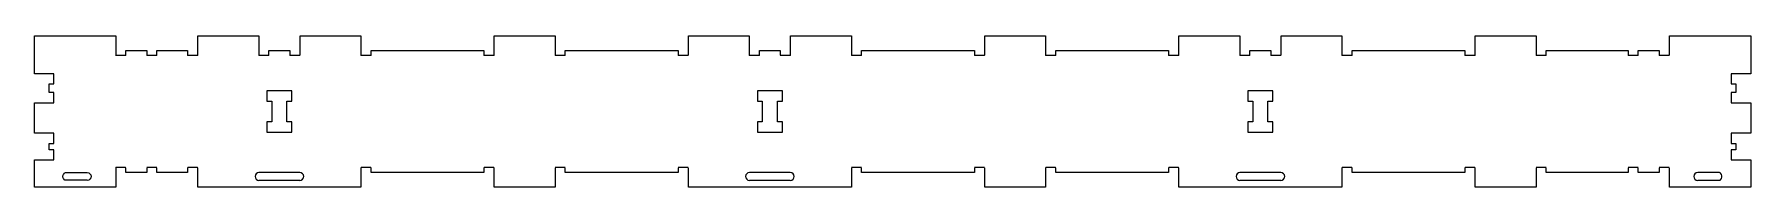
# Model space of a CAD drawing. Header units: centimetres. Extents: x -104.5 to -83.5, y -9.2 to -7.3.
import ezdxf

# ---------------------------------------------------------------- set-up
doc = ezdxf.new("R2010")
doc.units = ezdxf.units.CM
doc.header["$MEASUREMENT"] = 0
doc.layers.add('W-S-C v1_3_ANYTOOL_CUTTHROUGH_INSID', color=7, linetype='Continuous')
doc.layers.add('W-S-C v1_4_ANYTOOL_CUTTHROUGH_OUTSI', color=7, linetype='Continuous')

msp = doc.modelspace()

# ---------------------------------------------------------------- linework, layer by layer
at = {"layer": 'W-S-C v1_3_ANYTOOL_CUTTHROUGH_INSID'}
for p, q in [((-101.677, -8.024), (-101.677, -8.149)), ((-101.372, -8.024), (-101.677, -8.024)), ((-101.677, -8.149), (-101.617, -8.149)), ((-101.617, -8.149), (-101.617, -8.404)), ((-101.432, -8.404), (-101.432, -8.149)), ((-101.432, -8.149), (-101.372, -8.149)), ((-101.372, -8.149), (-101.372, -8.024)), ((-95.677, -8.024), (-95.677, -8.149)), ((-95.372, -8.024), (-95.677, -8.024)), ((-95.677, -8.149), (-95.617, -8.149)), ((-95.617, -8.149), (-95.617, -8.404)), ((-95.432, -8.149), (-95.372, -8.149)), ((-95.432, -8.404), (-95.432, -8.149)), ((-95.372, -8.149), (-95.372, -8.024)), ((-89.372, -8.024), (-89.677, -8.024)), ((-89.677, -8.024), (-89.677, -8.149)), ((-89.677, -8.149), (-89.617, -8.149)), ((-89.617, -8.149), (-89.617, -8.404)), ((-89.432, -8.404), (-89.432, -8.149)), ((-89.432, -8.149), (-89.372, -8.149)), ((-89.372, -8.149), (-89.372, -8.024)), ((-101.617, -8.404), (-101.677, -8.404)), ((-101.677, -8.404), (-101.677, -8.529)), ((-101.677, -8.529), (-101.372, -8.529)), ((-101.372, -8.404), (-101.432, -8.404)), ((-101.372, -8.529), (-101.372, -8.404)), ((-95.677, -8.404), (-95.677, -8.529)), ((-95.617, -8.404), (-95.677, -8.404)), ((-95.677, -8.529), (-95.372, -8.529)), ((-95.372, -8.404), (-95.432, -8.404)), ((-95.372, -8.529), (-95.372, -8.404)), ((-89.677, -8.404), (-89.677, -8.529)), ((-89.617, -8.404), (-89.677, -8.404)), ((-89.677, -8.529), (-89.372, -8.529)), ((-89.372, -8.404), (-89.432, -8.404)), ((-89.372, -8.529), (-89.372, -8.404)), ((-104.155, -9.032), (-104.148, -9.028)), ((-104.148, -9.028), (-104.14, -9.025)), ((-104.14, -9.025), (-104.132, -9.024)), ((-104.132, -9.024), (-103.875, -9.024)), ((-101.275, -9.024), (-101.775, -9.024)), ((-95.275, -9.024), (-95.775, -9.024)), ((-89.275, -9.024), (-89.775, -9.024)), ((-83.917, -9.024), (-84.175, -9.024)), ((-83.91, -9.025), (-83.917, -9.024)), ((-83.902, -9.028), (-83.91, -9.025)), ((-83.895, -9.032), (-83.902, -9.028)), ((-104.172, -9.063), (-104.166, -9.046)), ((-104.172, -9.08), (-104.172, -9.063)), ((-104.166, -9.097), (-104.172, -9.08)), ((-104.166, -9.046), (-104.155, -9.032)), ((-104.155, -9.111), (-104.166, -9.097)), ((-104.148, -9.116), (-104.155, -9.111)), ((-104.14, -9.118), (-104.148, -9.116)), ((-104.132, -9.119), (-104.14, -9.118)), ((-103.875, -9.119), (-104.132, -9.119)), ((-101.775, -9.119), (-101.275, -9.119)), ((-95.775, -9.119), (-95.275, -9.119)), ((-89.775, -9.119), (-89.275, -9.119)), ((-84.175, -9.119), (-83.917, -9.119)), ((-83.917, -9.119), (-83.91, -9.118)), ((-83.91, -9.118), (-83.902, -9.116)), ((-83.902, -9.116), (-83.895, -9.111)), ((-83.883, -9.046), (-83.895, -9.032)), ((-83.895, -9.111), (-83.883, -9.097)), ((-83.878, -9.063), (-83.883, -9.046)), ((-83.883, -9.097), (-83.878, -9.08)), ((-83.878, -9.08), (-83.878, -9.063))]:
    msp.add_line(p, q, dxfattribs=at)
at = {"layer": 'W-S-C v1_3_ANYTOOL_CUTTHROUGH_INSID', "extrusion": (0, 0, -1)}
msp.add_arc((103.875, -9.072), 0.0475, 90, 270, dxfattribs=at)
at = {"layer": 'W-S-C v1_3_ANYTOOL_CUTTHROUGH_INSID'}
for centre, start, end in [((-101.775, -9.072), 90, 270), ((-101.275, -9.072), 270, 90), ((-95.775, -9.072), 90, 270), ((-95.275, -9.072), 270, 90), ((-89.775, -9.072), 90, 270), ((-89.275, -9.072), 270, 90), ((-84.175, -9.072), 90, 270)]:
    msp.add_arc(centre, 0.0475, start, end, dxfattribs=at)
at = {"layer": 'W-S-C v1_4_ANYTOOL_CUTTHROUGH_OUTSI'}
for p, q in [((-104.522, -7.814), (-104.522, -7.349)), ((-104.522, -7.349), (-103.527, -7.349)), ((-103.527, -7.349), (-103.527, -7.587)), ((-103.402, -7.587), (-103.402, -7.529)), ((-103.402, -7.529), (-103.147, -7.529)), ((-103.147, -7.529), (-103.147, -7.587)), ((-103.022, -7.587), (-103.022, -7.529)), ((-103.022, -7.529), (-102.647, -7.529)), ((-102.647, -7.529), (-102.647, -7.587)), ((-102.522, -7.587), (-102.522, -7.349)), ((-102.522, -7.349), (-101.777, -7.349)), ((-101.777, -7.349), (-101.777, -7.587)), ((-101.652, -7.587), (-101.652, -7.529)), ((-101.652, -7.529), (-101.397, -7.529)), ((-101.397, -7.529), (-101.397, -7.587)), ((-101.272, -7.349), (-100.527, -7.349)), ((-101.272, -7.587), (-101.272, -7.349)), ((-100.527, -7.349), (-100.527, -7.587)), ((-100.402, -7.529), (-99.022, -7.529)), ((-100.402, -7.587), (-100.402, -7.529)), ((-99.022, -7.529), (-99.022, -7.587)), ((-98.897, -7.587), (-98.897, -7.349)), ((-98.897, -7.349), (-98.152, -7.349)), ((-98.152, -7.349), (-98.152, -7.587)), ((-98.027, -7.529), (-96.647, -7.529)), ((-98.027, -7.587), (-98.027, -7.529)), ((-96.647, -7.529), (-96.647, -7.587)), ((-96.522, -7.587), (-96.522, -7.349)), ((-96.522, -7.349), (-95.777, -7.349)), ((-95.777, -7.349), (-95.777, -7.587)), ((-95.652, -7.587), (-95.652, -7.529)), ((-95.652, -7.529), (-95.397, -7.529)), ((-95.397, -7.529), (-95.397, -7.587)), ((-95.272, -7.587), (-95.272, -7.349)), ((-95.272, -7.349), (-94.527, -7.349)), ((-94.527, -7.349), (-94.527, -7.587)), ((-94.402, -7.587), (-94.402, -7.529)), ((-94.402, -7.529), (-93.022, -7.529)), ((-93.022, -7.529), (-93.022, -7.587)), ((-92.897, -7.349), (-92.152, -7.349)), ((-92.897, -7.587), (-92.897, -7.349)), ((-92.152, -7.349), (-92.152, -7.587)), ((-92.027, -7.587), (-92.027, -7.529)), ((-92.027, -7.529), (-90.647, -7.529)), ((-90.647, -7.529), (-90.647, -7.587)), ((-90.522, -7.587), (-90.522, -7.349)), ((-90.522, -7.349), (-89.777, -7.349)), ((-89.777, -7.349), (-89.777, -7.587)), ((-89.652, -7.529), (-89.397, -7.529)), ((-89.652, -7.587), (-89.652, -7.529)), ((-89.397, -7.529), (-89.397, -7.587)), ((-89.272, -7.587), (-89.272, -7.349)), ((-89.272, -7.349), (-88.527, -7.349)), ((-88.527, -7.349), (-88.527, -7.587)), ((-88.402, -7.587), (-88.402, -7.529)), ((-88.402, -7.529), (-87.022, -7.529)), ((-87.022, -7.529), (-87.022, -7.587)), ((-86.897, -7.587), (-86.897, -7.349)), ((-86.897, -7.349), (-86.152, -7.349)), ((-86.152, -7.349), (-86.152, -7.587)), ((-86.027, -7.587), (-86.027, -7.529)), ((-86.027, -7.529), (-85.027, -7.529)), ((-85.027, -7.529), (-85.027, -7.587)), ((-84.902, -7.529), (-84.647, -7.529)), ((-84.902, -7.587), (-84.902, -7.529)), ((-84.647, -7.529), (-84.647, -7.587)), ((-84.522, -7.587), (-84.522, -7.349)), ((-84.522, -7.349), (-83.527, -7.349)), ((-83.527, -7.349), (-83.527, -7.814)), ((-103.525, -7.589), (-103.405, -7.589)), ((-103.145, -7.589), (-103.025, -7.589)), ((-102.645, -7.589), (-102.525, -7.589)), ((-101.775, -7.589), (-101.655, -7.589)), ((-101.395, -7.589), (-101.275, -7.589)), ((-100.525, -7.589), (-100.405, -7.589)), ((-99.02, -7.589), (-98.9, -7.589)), ((-98.15, -7.589), (-98.03, -7.589)), ((-96.645, -7.589), (-96.525, -7.589)), ((-95.775, -7.589), (-95.655, -7.589)), ((-95.395, -7.589), (-95.275, -7.589)), ((-94.525, -7.589), (-94.405, -7.589)), ((-93.02, -7.589), (-92.9, -7.589)), ((-92.15, -7.589), (-92.03, -7.589)), ((-90.645, -7.589), (-90.525, -7.589)), ((-89.775, -7.589), (-89.655, -7.589)), ((-89.395, -7.589), (-89.275, -7.589)), ((-88.525, -7.589), (-88.405, -7.589)), ((-87.02, -7.589), (-86.9, -7.589)), ((-86.15, -7.589), (-86.03, -7.589)), ((-85.025, -7.589), (-84.905, -7.589)), ((-84.645, -7.589), (-84.525, -7.589)), ((-104.285, -7.814), (-104.522, -7.814)), ((-104.342, -7.939), (-104.285, -7.939)), ((-104.342, -8.044), (-104.342, -7.939)), ((-104.282, -7.937), (-104.282, -7.817)), ((-83.767, -7.817), (-83.767, -7.937)), ((-83.527, -7.814), (-83.765, -7.814)), ((-83.765, -7.939), (-83.707, -7.939)), ((-83.707, -7.939), (-83.707, -8.044)), ((-104.522, -8.169), (-104.285, -8.169)), ((-104.522, -8.543), (-104.522, -8.169)), ((-104.285, -8.044), (-104.342, -8.044)), ((-104.282, -8.167), (-104.282, -8.047)), ((-83.767, -8.047), (-83.767, -8.167)), ((-83.707, -8.044), (-83.765, -8.044)), ((-83.765, -8.169), (-83.527, -8.169)), ((-83.527, -8.169), (-83.527, -8.543)), ((-104.285, -8.543), (-104.522, -8.543)), ((-104.282, -8.666), (-104.282, -8.546)), ((-83.767, -8.546), (-83.767, -8.666)), ((-83.527, -8.543), (-83.765, -8.543)), ((-104.342, -8.744), (-104.342, -8.668)), ((-104.342, -8.668), (-104.285, -8.668)), ((-104.285, -8.744), (-104.342, -8.744)), ((-104.282, -8.867), (-104.282, -8.747)), ((-83.767, -8.747), (-83.767, -8.867)), ((-83.765, -8.668), (-83.707, -8.668)), ((-83.707, -8.744), (-83.765, -8.744)), ((-83.707, -8.668), (-83.707, -8.744)), ((-104.522, -8.869), (-104.285, -8.869)), ((-104.522, -9.204), (-104.522, -8.869)), ((-103.527, -8.967), (-103.527, -9.204)), ((-103.405, -8.964), (-103.525, -8.964)), ((-103.402, -9.024), (-103.402, -8.967)), ((-103.147, -9.024), (-103.402, -9.024)), ((-103.147, -8.967), (-103.147, -9.024)), ((-103.025, -8.964), (-103.145, -8.964)), ((-103.022, -9.024), (-103.022, -8.967)), ((-102.647, -9.024), (-103.022, -9.024)), ((-102.647, -8.967), (-102.647, -9.024)), ((-102.525, -8.964), (-102.645, -8.964)), ((-102.522, -9.204), (-102.522, -8.967)), ((-100.527, -8.967), (-100.527, -9.204)), ((-100.405, -8.964), (-100.525, -8.964)), ((-100.402, -9.024), (-100.402, -8.967)), ((-99.022, -9.024), (-100.402, -9.024)), ((-99.022, -8.967), (-99.022, -9.024)), ((-98.9, -8.964), (-99.02, -8.964)), ((-98.897, -9.204), (-98.897, -8.967)), ((-98.152, -8.967), (-98.152, -9.204)), ((-98.03, -8.964), (-98.15, -8.964)), ((-98.027, -9.024), (-98.027, -8.967)), ((-96.647, -9.024), (-98.027, -9.024)), ((-96.647, -8.967), (-96.647, -9.024)), ((-96.525, -8.964), (-96.645, -8.964)), ((-96.522, -9.204), (-96.522, -8.967)), ((-94.527, -8.967), (-94.527, -9.204)), ((-94.405, -8.964), (-94.525, -8.964)), ((-94.402, -9.024), (-94.402, -8.967)), ((-93.022, -9.024), (-94.402, -9.024)), ((-93.022, -8.967), (-93.022, -9.024)), ((-92.9, -8.964), (-93.02, -8.964)), ((-92.897, -9.204), (-92.897, -8.967)), ((-92.152, -8.967), (-92.152, -9.204)), ((-92.03, -8.964), (-92.15, -8.964)), ((-92.027, -9.024), (-92.027, -8.967)), ((-90.647, -9.024), (-92.027, -9.024)), ((-90.647, -8.967), (-90.647, -9.024)), ((-90.525, -8.964), (-90.645, -8.964)), ((-90.522, -9.204), (-90.522, -8.967)), ((-88.527, -8.967), (-88.527, -9.204)), ((-88.405, -8.964), (-88.525, -8.964)), ((-88.402, -9.024), (-88.402, -8.967)), ((-87.022, -9.024), (-88.402, -9.024)), ((-87.022, -8.967), (-87.022, -9.024)), ((-86.9, -8.964), (-87.02, -8.964)), ((-86.897, -9.204), (-86.897, -8.967)), ((-86.152, -8.967), (-86.152, -9.204)), ((-86.03, -8.964), (-86.15, -8.964)), ((-86.027, -9.024), (-86.027, -8.967)), ((-85.027, -9.024), (-86.027, -9.024)), ((-85.027, -8.967), (-85.027, -9.024)), ((-84.905, -8.964), (-85.025, -8.964)), ((-84.902, -9.024), (-84.902, -8.967)), ((-84.647, -9.024), (-84.902, -9.024)), ((-84.647, -8.967), (-84.647, -9.024)), ((-84.525, -8.964), (-84.645, -8.964)), ((-84.522, -9.204), (-84.522, -8.967)), ((-83.765, -8.869), (-83.527, -8.869)), ((-83.527, -8.869), (-83.527, -9.204)), ((-103.527, -9.204), (-104.522, -9.204)), ((-100.527, -9.204), (-102.522, -9.204)), ((-98.152, -9.204), (-98.897, -9.204)), ((-94.527, -9.204), (-96.522, -9.204)), ((-92.152, -9.204), (-92.897, -9.204)), ((-88.527, -9.204), (-90.522, -9.204)), ((-86.152, -9.204), (-86.897, -9.204)), ((-83.527, -9.204), (-84.522, -9.204))]:
    msp.add_line(p, q, dxfattribs=at)
for centre, start, end in [((-103.525, -7.587), 180, 270), ((-103.405, -7.587), 270, 360), ((-103.145, -7.587), 180, 270), ((-103.025, -7.587), 270, 0), ((-102.645, -7.587), 180, 270), ((-102.525, -7.587), 270, 360), ((-101.775, -7.587), 180, 270), ((-101.655, -7.587), 270, 360), ((-101.395, -7.587), 180, 270), ((-101.275, -7.587), 270, 0), ((-100.525, -7.587), 180, 270), ((-100.405, -7.587), 270, 360), ((-99.02, -7.587), 180, 270), ((-98.9, -7.587), 270, 0), ((-98.15, -7.587), 180, 270), ((-98.03, -7.587), 270, 0), ((-96.645, -7.587), 180, 270), ((-96.525, -7.587), 270, 0), ((-95.775, -7.587), 180, 270), ((-95.655, -7.587), 270, 360), ((-95.395, -7.587), 180, 270), ((-95.275, -7.587), 270, 360), ((-94.525, -7.587), 180, 270), ((-94.405, -7.587), 270, 0), ((-93.02, -7.587), 180, 270), ((-92.9, -7.587), 270, 0), ((-92.15, -7.587), 180, 270), ((-92.03, -7.587), 270, 0), ((-90.645, -7.587), 180, 270), ((-90.525, -7.587), 270, 360), ((-89.775, -7.587), 180, 270), ((-89.655, -7.587), 270, 0), ((-89.395, -7.587), 180, 270), ((-89.275, -7.587), 270, 0), ((-88.525, -7.587), 180, 270), ((-88.405, -7.587), 270, 0), ((-87.02, -7.587), 180, 270), ((-86.9, -7.587), 270, 360), ((-86.15, -7.587), 180, 270), ((-86.03, -7.587), 270, 360), ((-85.025, -7.587), 180, 270), ((-84.905, -7.587), 270, 360), ((-84.645, -7.587), 180, 270), ((-84.525, -7.587), 270, 360), ((-104.285, -7.817), 0, 90), ((-104.285, -7.937), 270, 360), ((-83.765, -7.817), 90, 180), ((-83.765, -7.937), 180, 270), ((-104.285, -8.047), 360, 90), ((-104.285, -8.167), 270, 360), ((-83.765, -8.047), 90, 180), ((-83.765, -8.167), 180, 270), ((-104.285, -8.546), 0, 90), ((-83.765, -8.546), 90, 180), ((-104.285, -8.666), 270, 0), ((-104.285, -8.747), 360, 90), ((-83.765, -8.666), 180, 270), ((-83.765, -8.747), 90, 180), ((-104.285, -8.867), 270, 0), ((-103.525, -8.967), 90, 180), ((-103.405, -8.967), 0, 90), ((-103.145, -8.967), 90, 180), ((-103.025, -8.967), 360, 90), ((-102.645, -8.967), 90, 180), ((-102.525, -8.967), 360, 90), ((-100.525, -8.967), 90, 180), ((-100.405, -8.967), 0, 90), ((-99.02, -8.967), 90, 180), ((-98.9, -8.967), 0, 90), ((-98.15, -8.967), 90, 180), ((-98.03, -8.967), 0, 90), ((-96.645, -8.967), 90, 180), ((-96.525, -8.967), 0, 90), ((-94.525, -8.967), 90, 180), ((-94.405, -8.967), 0, 90), ((-93.02, -8.967), 90, 180), ((-92.9, -8.967), 0, 90), ((-92.15, -8.967), 90, 180), ((-92.03, -8.967), 360, 90), ((-90.645, -8.967), 90, 180), ((-90.525, -8.967), 360, 90), ((-88.525, -8.967), 90, 180), ((-88.405, -8.967), 360, 90), ((-87.02, -8.967), 90, 180), ((-86.9, -8.967), 0, 90), ((-86.15, -8.967), 90, 180), ((-86.03, -8.967), 0, 90), ((-85.025, -8.967), 90, 180), ((-84.905, -8.967), 360, 90), ((-84.645, -8.967), 90, 180), ((-84.525, -8.967), 360, 90), ((-83.765, -8.867), 180, 270)]:
    msp.add_arc(centre, 0.0025, start, end, dxfattribs=at)

doc.saveas('drawing.dxf')
